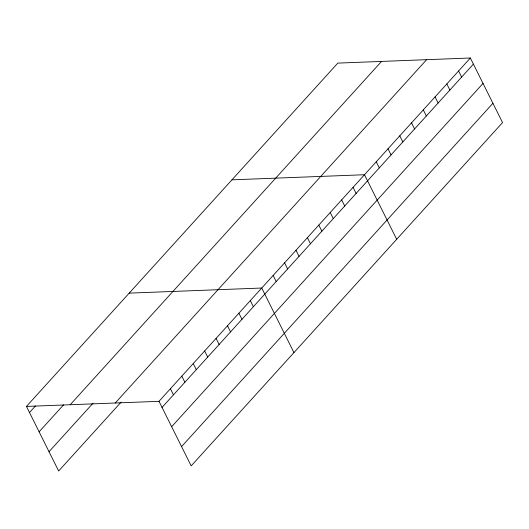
<?xml version="1.0" encoding="UTF-8"?>
<svg xmlns="http://www.w3.org/2000/svg" width="529" height="529" viewBox="0 0 529 529"><rect width="100%" height="100%" fill="white"/><g stroke="black" fill="none" stroke-linecap="round" stroke-linejoin="round"><path stroke-width="0.79" d="M26.45 406.424L337.813 63.11L470.354 57.998L502.55 122.576L191.187 465.89L158.998 401.319L26.45 406.424L58.646 471.002L121.161 402.06M29.498 412.534L35.476 405.941M39.113 431.829L63.579 404.85M70.192 404.745L381.548 61.424M49.025 451.706L93.058 403.151M115.256 403.005L426.619 59.684M158.998 401.319L470.354 57.998M162.039 407.429L473.402 64.108M171.661 426.724L483.023 83.403M181.573 446.602L492.929 103.281M231.947 179.834L364.494 174.729L396.69 239.3M129.202 293.132L261.743 288.027L293.939 352.598M458.59 70.972L461.638 77.082M446.833 83.939L449.875 90.049M435.069 96.913L438.111 103.016M423.306 109.88L426.354 115.99M411.542 122.854L414.591 128.957M399.779 135.821L402.827 141.931M388.021 148.788L391.063 154.898M376.258 161.762L379.3 167.865M353.074 187.319L356.123 193.429M341.661 199.909L344.703 206.012M330.241 212.493L333.29 218.603M318.828 225.083L321.87 231.193M307.409 237.673L310.457 243.776M295.995 250.263L299.037 256.367M284.576 262.847L287.624 268.957M273.162 275.437L276.204 281.547M250.329 300.611L253.371 306.721M238.91 313.201L241.958 319.311M227.496 325.791L230.538 331.901M216.077 338.381L219.125 344.485M204.663 350.965L207.705 357.075M193.244 363.555L196.292 369.665M181.831 376.145L184.872 382.249M170.411 388.729L173.459 394.839"/></g></svg>
